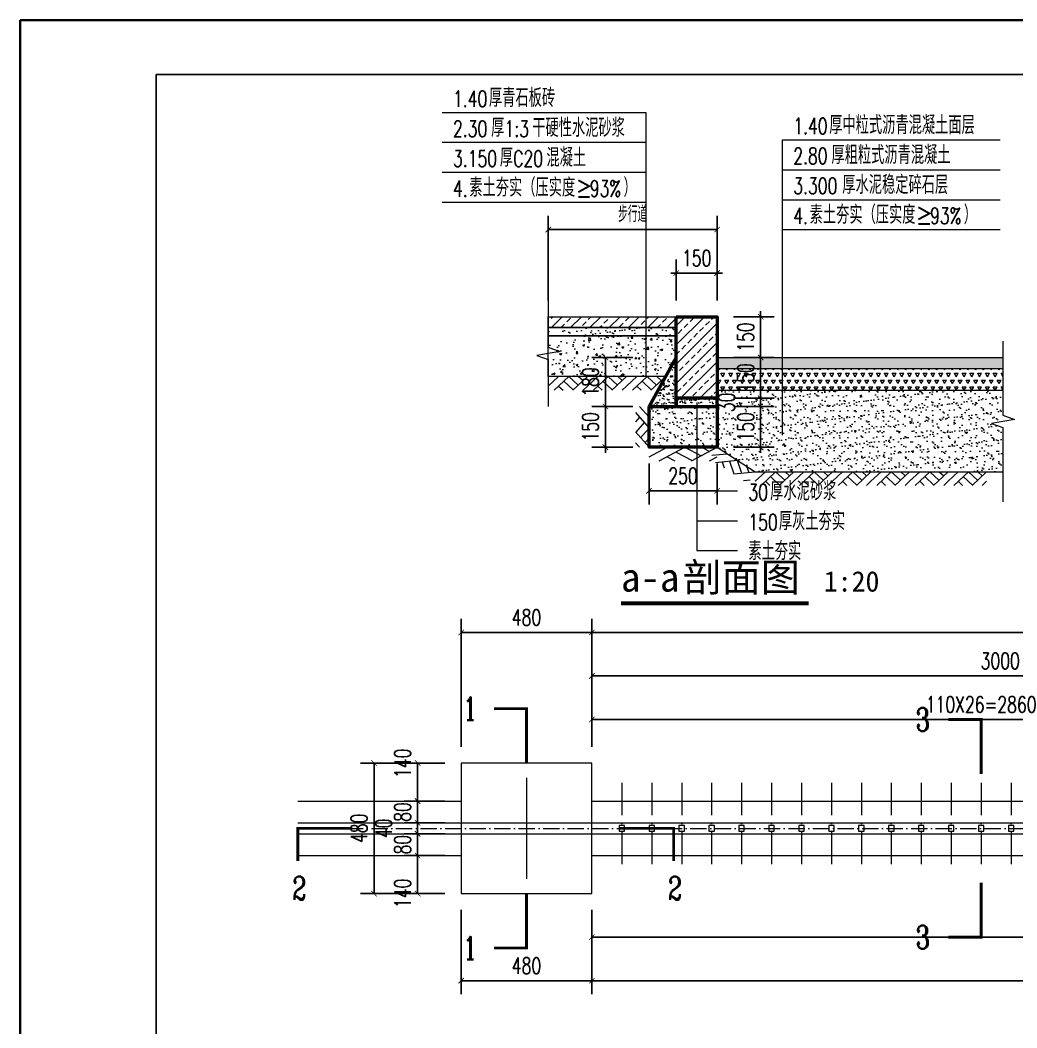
# Model space of a CAD drawing. Header units: millimetres. Extents: x 0 to 16820, y -11520 to 11880.
# Drawn here: x 0 to 3661, y 8177 to 11880 of the extents above; entities that cross this region are included whole.
import ezdxf
from ezdxf.enums import TextEntityAlignment as Align

# ---------------------------------------------------------------- set-up
doc = ezdxf.new("R2010")
doc.units = ezdxf.units.MM
doc.header["$LTSCALE"] = 1000
doc.linetypes.add('ACAD_ISO10W100', pattern=[18, 12, -3, 0, -3])
doc.linetypes.add('CENTER', pattern=[2, 1.25, -0.25, 0.25, -0.25])
for name, color, linetype, lineweight in [('0-LA-轮廓线', 7, 'Continuous', 20), ('0-LA-轴线', 1, 'CENTER', 9), ('A-ANNO-DIMS', 3, 'Continuous', 13), ('A-ANNO-SYMB', 4, 'Continuous', 13), ('A-ANNO-TEXT', 7, 'Continuous', 18), ('A-COLU', 6, 'Continuous', 50), ('A-COLU-PATT', 8, 'Continuous', 13)]:
    doc.layers.add(name, color=color, linetype=linetype, lineweight=lineweight)
for name, color, linetype in [('DIM_SYMB', 3, 'Continuous'), ('PUB_DIM', 3, 'Continuous'), ('图框层', 7, 'Continuous')]:
    doc.layers.add(name, color=color, linetype=linetype)
doc.styles.add('_TCH_DIM', font='SIMPLEX', dxfattribs={"bigfont": 'GBCBIG'})
doc.styles.add('_TCH_DIM_T3', font='SIMPLEX', dxfattribs={"width": 0.705882, "bigfont": 'GBCBIG'})
doc.styles.add('_TCH_LABEL', font='COMPLEX', dxfattribs={"bigfont": 'GBCBIG'})
doc.styles.add('宋体', font='', dxfattribs={"width": 0.8})
doc.styles.add('黑体', font='simhei.ttf')
doc.styles.get('宋体').set_extended_font_data('SimSun')
doc.dimstyles.new('_TCH_ARCH&&20', dxfattribs={"dimtxt": 59.5, "dimasz": 20, "dimexe": 50, "dimexo": 60, "dimgap": 25.25, "dimtad": 1, "dimdec": 0, "dimzin": 0, "dimdsep": 46, "dimtxsty": '_TCH_DIM_T3', "dimblk": 'ARCHTICK', "dimcen": 0.09, "dimclrt": 7, "dimazin": 2, "dimtfac": 1, "dimtdec": 0, "dimtix": 1, "dimtmove": 2, "dimatfit": 3, "dimfxl": 20, "dimtolj": 1, "dimtzin": 0, "dimarcsym": 0})

# ---------------------------------------------------------------- blocks, each defined once
blk = doc.blocks.new('_ArchTick')
at = {"color": 0, "linetype": 'ByBlock', "const_width": 0.15}
blk.add_lwpolyline([(-0.5, -0.5), (0.5, 0.5)], dxfattribs=at)
blk = doc.blocks.new('*D59')
at = {"layer": 'A-ANNO-DIMS', "color": 0, "lineweight": -2, "transparency": 16777216}
for p, q in [((2310, 10250.3), (2310, 10100.3)), ((2560, 10250.3), (2560, 10100.3)), ((2310, 10150.3), (2560, 10150.3))]:
    blk.add_line(p, q, dxfattribs=at)
at = {"layer": 'Defpoints', "color": 0, "transparency": 16777216}
for p in [(2310, 10310.3), (2560, 10310.3), (2560, 10150.3)]:
    blk.add_point(p, dxfattribs=at)
at = {"layer": 'A-ANNO-DIMS', "color": 0, "lineweight": -2, "transparency": 16777216, "xscale": 20, "yscale": 20, "zscale": 20, "rotation": 180}
blk.add_blockref('_ArchTick', (2310, 10150.3), dxfattribs=at)
at = {"layer": 'A-ANNO-DIMS', "color": 0, "lineweight": -2, "transparency": 16777216, "xscale": 20, "yscale": 20, "zscale": 20}
blk.add_blockref('_ArchTick', (2560, 10150.3), dxfattribs=at)
at = {"layer": 'A-ANNO-DIMS', "color": 7, "transparency": 16777216, "insert": (2435, 10205.3), "char_height": 59.5, "attachment_point": 5, "style": '_TCH_DIM_T3'}
blk.add_mtext('\\A1;250', dxfattribs=at)
blk = doc.blocks.new('*D60')
at = {"layer": 'A-ANNO-DIMS', "color": 0, "lineweight": -2, "transparency": 16777216}
for p, q in [((2150, 10460.3), (2150, 10480.3)), ((2250, 10460.3), (2100, 10460.3)), ((2150, 10310.3), (2150, 10460.3)), ((2250, 10310.3), (2100, 10310.3)), ((2150, 10310.3), (2150, 10290.3))]:
    blk.add_line(p, q, dxfattribs=at)
at = {"layer": 'Defpoints', "color": 0, "transparency": 16777216}
for p in [(2150, 10460.3), (2310, 10460.3), (2310, 10310.3)]:
    blk.add_point(p, dxfattribs=at)
at = {"layer": 'A-ANNO-DIMS', "color": 0, "lineweight": -2, "transparency": 16777216, "xscale": 20, "yscale": 20, "zscale": 20}
for p, rotation in [((2150, 10460.3), 270), ((2150, 10310.3), 90)]:
    blk.add_blockref('_ArchTick', p, dxfattribs=dict(at, rotation=rotation))
at = {"layer": 'A-ANNO-DIMS', "color": 7, "transparency": 16777216, "insert": (2095, 10385.3), "char_height": 59.5, "attachment_point": 5, "rotation": 90, "style": '_TCH_DIM_T3'}
blk.add_mtext('\\A1;150', dxfattribs=at)
blk = doc.blocks.new('*D61')
at = {"layer": 'A-ANNO-DIMS', "color": 0, "lineweight": -2, "transparency": 16777216}
for p, q in [((2250, 10640.3), (2100, 10640.3)), ((2150, 10460.3), (2150, 10640.3)), ((2250, 10460.3), (2100, 10460.3))]:
    blk.add_line(p, q, dxfattribs=at)
at = {"layer": 'Defpoints', "color": 0, "transparency": 16777216}
for p in [(2150, 10640.3), (2310, 10640.3), (2310, 10460.3)]:
    blk.add_point(p, dxfattribs=at)
at = {"layer": 'A-ANNO-DIMS', "color": 0, "lineweight": -2, "transparency": 16777216, "xscale": 20, "yscale": 20, "zscale": 20}
for p, rotation in [((2150, 10640.3), 90), ((2150, 10460.3), 270)]:
    blk.add_blockref('_ArchTick', p, dxfattribs=dict(at, rotation=rotation))
at = {"layer": 'A-ANNO-DIMS', "color": 7, "transparency": 16777216, "insert": (2095, 10550.3), "char_height": 59.5, "attachment_point": 5, "rotation": 90, "style": '_TCH_DIM_T3'}
blk.add_mtext('\\A1;180', dxfattribs=at)
blk = doc.blocks.new('*D69')
at = {"layer": 'A-ANNO-DIMS', "color": 0, "lineweight": -2, "transparency": 16777216}
for p, q in [((2410, 10850.3), (2410, 11000.3)), ((2560, 10850.3), (2560, 11000.3)), ((2410, 10950.3), (2390, 10950.3)), ((2410, 10950.3), (2560, 10950.3)), ((2560, 10950.3), (2580, 10950.3))]:
    blk.add_line(p, q, dxfattribs=at)
at = {"layer": 'Defpoints', "color": 0, "transparency": 16777216}
for p in [(2560, 10950.3), (2410, 10790.3), (2560, 10790.3)]:
    blk.add_point(p, dxfattribs=at)
at = {"layer": 'A-ANNO-DIMS', "color": 0, "lineweight": -2, "transparency": 16777216, "xscale": 20, "yscale": 20, "zscale": 20}
blk.add_blockref('_ArchTick', (2410, 10950.3), dxfattribs=at)
at = {"layer": 'A-ANNO-DIMS', "color": 0, "lineweight": -2, "transparency": 16777216, "xscale": 20, "yscale": 20, "zscale": 20, "rotation": 180}
blk.add_blockref('_ArchTick', (2560, 10950.3), dxfattribs=at)
at = {"layer": 'A-ANNO-DIMS', "color": 7, "transparency": 16777216, "insert": (2485, 11005.3), "char_height": 59.5, "attachment_point": 5, "style": '_TCH_DIM_T3'}
blk.add_mtext('\\A1;150', dxfattribs=at)
blk = doc.blocks.new('JYHT-FRAME_NORMAL-7c40bc6b8ebf42d483e23fe8ae0242e0')
at = {"layer": '图框层', "color": 4, "lineweight": 35}
for p, q in [((841, 594), (0, 594)), ((0, 594), (0, 0))]:
    blk.add_line(p, q, dxfattribs=at)
at = {"layer": '图框层', "color": 0, "linetype": 'Continuous'}
for p, q in [((831, 584), (25, 584)), ((25, 584), (25, 10))]:
    blk.add_line(p, q, dxfattribs=at)
at = {"style": '宋体'}
blk.add_attdef('公章', text='', height=2.5, dxfattribs=at).set_placement((795.74, 211.72), align=Align.MIDDLE_CENTER)
at = {"layer": '图框层', "style": '宋体', "width": 0.8}
for tag, height, p in [('合作设计单位', 3, (796, 528)), ('节能章', 2.5, (795.74, 103.14))]:
    blk.add_attdef(tag, text='', height=height, dxfattribs=at).set_placement(p, align=Align.MIDDLE_CENTER)
at = {"layer": '图框层', "style": '宋体'}
for tag, p in [('接口确认章', (794.47, 491.41)), ('竣工图章', (794.47, 491.41)), ('造价咨询章', (795.43, 445.09)), ('出图章', (795.43, 445.09)), ('提交图纸章', (788.66, 395.82)), ('报审章', (788.66, 394.32)), ('规划报审章', (788.66, 338.77)), ('制图人', (793.5, 230.46)), ('设计人', (793.5, 223.48)), ('专业负责人', (793.5, 216.44)), ('设计主持人', (793.5, 209.46)), ('项目经理', (793.5, 202.45)), ('校对', (793.5, 195.46)), ('审核', (793.5, 188.46)), ('审定', (793.5, 181.44)), ('工程名称', (804.5, 72.96)), ('子项名称', (804.5, 58.96)), ('设计号', (787, 48.48)), ('专业', (822, 48.44)), ('图名', (804.5, 37.94)), ('图号', (804.5, 23.99)), ('阶段', (787, 13.46)), ('日期', (822, 13.45))]:
    blk.add_attdef(tag, text='', height=2.5, dxfattribs=at).set_placement(p, align=Align.MIDDLE_CENTER)
for tag, p in [('版号1', (769.51, 97.5)), ('版号1日期', (787.01, 97.5)), ('版号1内容', (804.46, 97.5)), ('版号1修改人', (822.01, 97.5)), ('版号2', (769.51, 90.5)), ('版号2日期', (787.01, 90.5)), ('版号2内容', (804.46, 90.5)), ('版号2修改人', (822.01, 90.5)), ('版号3', (769.51, 83.5)), ('版号3日期', (787.01, 83.5)), ('版号3内容', (804.46, 83.5)), ('版号3修改人', (822.01, 83.5))]:
    blk.add_attdef(tag, text='', height=2.5, dxfattribs=at).set_placement(p, align=Align.MIDDLE)
blk = doc.blocks.new('*D356')
at = {"layer": 'Defpoints', "color": 0, "transparency": 16777216}
for p in [(2100, 8670), (8000, 8670), (8000, 8510)]:
    blk.add_point(p, dxfattribs=at)
at = {"layer": 'PUB_DIM', "color": 0, "lineweight": -2, "transparency": 16777216}
for p, q in [((2100, 8610), (2100, 8460)), ((8000, 8610), (8000, 8460)), ((2100, 8510), (8000, 8510))]:
    blk.add_line(p, q, dxfattribs=at)
at = {"layer": 'PUB_DIM', "color": 0, "lineweight": -2, "transparency": 16777216, "xscale": 20, "yscale": 20, "zscale": 20, "rotation": 180}
blk.add_blockref('_ArchTick', (2100, 8510), dxfattribs=at)
at = {"layer": 'PUB_DIM', "color": 0, "lineweight": -2, "transparency": 16777216, "xscale": 20, "yscale": 20, "zscale": 20}
blk.add_blockref('_ArchTick', (8000, 8510), dxfattribs=at)
at = {"layer": 'PUB_DIM', "color": 7, "transparency": 16777216, "insert": (5050, 8565), "char_height": 59.5, "attachment_point": 5, "style": '_TCH_DIM_T3'}
blk.add_mtext('\\A1;5900', dxfattribs=at)
blk = doc.blocks.new('*D359')
at = {"layer": 'Defpoints', "color": 0, "transparency": 16777216}
for p in [(1620, 8670), (2100, 8670), (2100, 8350)]:
    blk.add_point(p, dxfattribs=at)
at = {"layer": 'PUB_DIM', "color": 0, "lineweight": -2, "transparency": 16777216}
for p, q in [((1620, 8610), (1620, 8300)), ((2100, 8610), (2100, 8300)), ((1620, 8350), (2100, 8350))]:
    blk.add_line(p, q, dxfattribs=at)
at = {"layer": 'PUB_DIM', "color": 0, "lineweight": -2, "transparency": 16777216, "xscale": 20, "yscale": 20, "zscale": 20, "rotation": 180}
blk.add_blockref('_ArchTick', (1620, 8350), dxfattribs=at)
at = {"layer": 'PUB_DIM', "color": 0, "lineweight": -2, "transparency": 16777216, "xscale": 20, "yscale": 20, "zscale": 20}
blk.add_blockref('_ArchTick', (2100, 8350), dxfattribs=at)
at = {"layer": 'PUB_DIM', "color": 7, "transparency": 16777216, "insert": (1860, 8405), "char_height": 59.5, "attachment_point": 5, "style": '_TCH_DIM_T3'}
blk.add_mtext('\\A1;480', dxfattribs=at)
blk = doc.blocks.new('*D360')
at = {"layer": 'Defpoints', "color": 0, "transparency": 16777216}
for p in [(2100, 8670), (14100, 8670), (14100, 8350)]:
    blk.add_point(p, dxfattribs=at)
at = {"layer": 'PUB_DIM', "color": 0, "lineweight": -2, "transparency": 16777216}
for p, q in [((2100, 8610), (2100, 8300)), ((14100, 8610), (14100, 8300)), ((2100, 8350), (14100, 8350))]:
    blk.add_line(p, q, dxfattribs=at)
at = {"layer": 'PUB_DIM', "color": 0, "lineweight": -2, "transparency": 16777216, "xscale": 20, "yscale": 20, "zscale": 20, "rotation": 180}
blk.add_blockref('_ArchTick', (2100, 8350), dxfattribs=at)
at = {"layer": 'PUB_DIM', "color": 0, "lineweight": -2, "transparency": 16777216, "xscale": 20, "yscale": 20, "zscale": 20}
blk.add_blockref('_ArchTick', (14100, 8350), dxfattribs=at)
at = {"layer": 'PUB_DIM', "color": 7, "transparency": 16777216, "insert": (8100, 8405), "char_height": 59.5, "attachment_point": 5, "style": '_TCH_DIM_T3'}
blk.add_mtext('\\A1;12000', dxfattribs=at)
blk = doc.blocks.new('*D382')
at = {"layer": 'Defpoints', "color": 0, "transparency": 16777216}
for p in [(1460, 9150), (1620, 9150), (1620, 9010)]:
    blk.add_point(p, dxfattribs=at)
at = {"layer": 'PUB_DIM', "color": 0, "lineweight": -2, "transparency": 16777216}
for p, q in [((1560, 9150), (1410, 9150)), ((1460, 9010), (1460, 9150)), ((1560, 9010), (1410, 9010))]:
    blk.add_line(p, q, dxfattribs=at)
at = {"layer": 'PUB_DIM', "color": 0, "lineweight": -2, "transparency": 16777216, "xscale": 20, "yscale": 20, "zscale": 20}
for p, rotation in [((1460, 9150), 90), ((1460, 9010), 270)]:
    blk.add_blockref('_ArchTick', p, dxfattribs=dict(at, rotation=rotation))
at = {"layer": 'PUB_DIM', "color": 7, "transparency": 16777216, "insert": (1405, 9149), "char_height": 59.5, "attachment_point": 5, "rotation": 90, "style": '_TCH_DIM_T3'}
blk.add_mtext('\\A1;140', dxfattribs=at)
blk = doc.blocks.new('*D383')
at = {"layer": 'Defpoints', "color": 0, "transparency": 16777216}
for p in [(1460, 9010), (1620, 9010), (1620, 8930)]:
    blk.add_point(p, dxfattribs=at)
at = {"layer": 'PUB_DIM', "color": 0, "lineweight": -2, "transparency": 16777216}
for p, q in [((1560, 9010), (1410, 9010)), ((1460, 9010), (1460, 9030)), ((1460, 8930), (1460, 9010)), ((1560, 8930), (1410, 8930)), ((1460, 8930), (1460, 8910))]:
    blk.add_line(p, q, dxfattribs=at)
at = {"layer": 'PUB_DIM', "color": 0, "lineweight": -2, "transparency": 16777216, "xscale": 20, "yscale": 20, "zscale": 20}
for p, rotation in [((1460, 9010), 270), ((1460, 8930), 90)]:
    blk.add_blockref('_ArchTick', p, dxfattribs=dict(at, rotation=rotation))
at = {"layer": 'PUB_DIM', "color": 7, "transparency": 16777216, "insert": (1405, 8970), "char_height": 59.5, "attachment_point": 5, "rotation": 90, "style": '_TCH_DIM_T3'}
blk.add_mtext('\\A1;80', dxfattribs=at)
blk = doc.blocks.new('*D384')
at = {"layer": 'Defpoints', "color": 0, "transparency": 16777216}
for p in [(1460, 8930), (1620, 8930), (1620, 8890)]:
    blk.add_point(p, dxfattribs=at)
at = {"layer": 'PUB_DIM', "color": 0, "lineweight": -2, "transparency": 16777216}
for p, q in [((1560, 8930), (1410, 8930)), ((1460, 8930), (1460, 8950)), ((1460, 8890), (1460, 8930)), ((1560, 8890), (1410, 8890)), ((1460, 8890), (1460, 8870))]:
    blk.add_line(p, q, dxfattribs=at)
at = {"layer": 'PUB_DIM', "color": 0, "lineweight": -2, "transparency": 16777216, "xscale": 20, "yscale": 20, "zscale": 20}
for p, rotation in [((1460, 8930), 270), ((1460, 8890), 90)]:
    blk.add_blockref('_ArchTick', p, dxfattribs=dict(at, rotation=rotation))
at = {"layer": 'PUB_DIM', "color": 7, "transparency": 16777216, "insert": (1335, 8910), "char_height": 59.5, "attachment_point": 5, "rotation": 90, "style": '_TCH_DIM_T3'}
blk.add_mtext('\\A1;40', dxfattribs=at)
blk = doc.blocks.new('*D385')
at = {"layer": 'Defpoints', "color": 0, "transparency": 16777216}
for p in [(1460, 8890), (1620, 8890), (1620, 8810)]:
    blk.add_point(p, dxfattribs=at)
at = {"layer": 'PUB_DIM', "color": 0, "lineweight": -2, "transparency": 16777216}
for p, q in [((1560, 8890), (1410, 8890)), ((1460, 8890), (1460, 8910)), ((1460, 8810), (1460, 8890)), ((1560, 8810), (1410, 8810)), ((1460, 8810), (1460, 8790))]:
    blk.add_line(p, q, dxfattribs=at)
at = {"layer": 'PUB_DIM', "color": 0, "lineweight": -2, "transparency": 16777216, "xscale": 20, "yscale": 20, "zscale": 20}
for p, rotation in [((1460, 8890), 270), ((1460, 8810), 90)]:
    blk.add_blockref('_ArchTick', p, dxfattribs=dict(at, rotation=rotation))
at = {"layer": 'PUB_DIM', "color": 7, "transparency": 16777216, "insert": (1405, 8850), "char_height": 59.5, "attachment_point": 5, "rotation": 90, "style": '_TCH_DIM_T3'}
blk.add_mtext('\\A1;80', dxfattribs=at)
blk = doc.blocks.new('*D386')
at = {"layer": 'Defpoints', "color": 0, "transparency": 16777216}
for p in [(1460, 8810), (1620, 8810), (1620, 8670)]:
    blk.add_point(p, dxfattribs=at)
at = {"layer": 'PUB_DIM', "color": 0, "lineweight": -2, "transparency": 16777216}
for p, q in [((1560, 8810), (1410, 8810)), ((1460, 8670), (1460, 8810)), ((1560, 8670), (1410, 8670))]:
    blk.add_line(p, q, dxfattribs=at)
at = {"layer": 'PUB_DIM', "color": 0, "lineweight": -2, "transparency": 16777216, "xscale": 20, "yscale": 20, "zscale": 20}
for p, rotation in [((1460, 8810), 90), ((1460, 8670), 270)]:
    blk.add_blockref('_ArchTick', p, dxfattribs=dict(at, rotation=rotation))
at = {"layer": 'PUB_DIM', "color": 7, "transparency": 16777216, "insert": (1405, 8671), "char_height": 59.5, "attachment_point": 5, "rotation": 90, "style": '_TCH_DIM_T3'}
blk.add_mtext('\\A1;140', dxfattribs=at)
blk = doc.blocks.new('*D387')
at = {"layer": 'Defpoints', "color": 0, "transparency": 16777216}
for p in [(1300, 9150), (1620, 9150), (1620, 8670)]:
    blk.add_point(p, dxfattribs=at)
at = {"layer": 'PUB_DIM', "color": 0, "lineweight": -2, "transparency": 16777216}
for p, q in [((1560, 9150), (1250, 9150)), ((1300, 8670), (1300, 9150)), ((1560, 8670), (1250, 8670))]:
    blk.add_line(p, q, dxfattribs=at)
at = {"layer": 'PUB_DIM', "color": 0, "lineweight": -2, "transparency": 16777216, "xscale": 20, "yscale": 20, "zscale": 20}
for p, rotation in [((1300, 9150), 90), ((1300, 8670), 270)]:
    blk.add_blockref('_ArchTick', p, dxfattribs=dict(at, rotation=rotation))
at = {"layer": 'PUB_DIM', "color": 7, "transparency": 16777216, "insert": (1245, 8910), "char_height": 59.5, "attachment_point": 5, "rotation": 90, "style": '_TCH_DIM_T3'}
blk.add_mtext('\\A1;480', dxfattribs=at)
blk = doc.blocks.new('*D388')
at = {"layer": 'A-ANNO-DIMS', "color": 0, "lineweight": -2, "transparency": 16777216}
for p, q in [((2100, 9210), (2100, 9360)), ((4960, 9210), (4960, 9360)), ((2100, 9310), (4960, 9310))]:
    blk.add_line(p, q, dxfattribs=at)
at = {"layer": 'Defpoints', "color": 0, "transparency": 16777216}
for p in [(4960, 9310), (2100, 9150), (4960, 9150)]:
    blk.add_point(p, dxfattribs=at)
at = {"layer": 'A-ANNO-DIMS', "color": 0, "lineweight": -2, "transparency": 16777216, "xscale": 20, "yscale": 20, "zscale": 20, "rotation": 180}
blk.add_blockref('_ArchTick', (2100, 9310), dxfattribs=at)
at = {"layer": 'A-ANNO-DIMS', "color": 0, "lineweight": -2, "transparency": 16777216, "xscale": 20, "yscale": 20, "zscale": 20}
blk.add_blockref('_ArchTick', (4960, 9310), dxfattribs=at)
at = {"layer": 'A-ANNO-DIMS', "color": 7, "transparency": 16777216, "insert": (3530, 9365), "char_height": 59.5, "attachment_point": 5, "style": '_TCH_DIM_T3'}
blk.add_mtext('\\A1;110X26=2860', dxfattribs=at)
blk = doc.blocks.new('*D398')
at = {"layer": 'A-ANNO-DIMS', "color": 0, "lineweight": -2, "transparency": 16777216}
for p, q in [((2100, 9210), (2100, 9520)), ((5100, 9210), (5100, 9520)), ((2100, 9470), (5100, 9470))]:
    blk.add_line(p, q, dxfattribs=at)
at = {"layer": 'Defpoints', "color": 0, "transparency": 16777216}
for p in [(5100, 9470), (2100, 9150), (5100, 9150)]:
    blk.add_point(p, dxfattribs=at)
at = {"layer": 'A-ANNO-DIMS', "color": 0, "lineweight": -2, "transparency": 16777216, "xscale": 20, "yscale": 20, "zscale": 20, "rotation": 180}
blk.add_blockref('_ArchTick', (2100, 9470), dxfattribs=at)
at = {"layer": 'A-ANNO-DIMS', "color": 0, "lineweight": -2, "transparency": 16777216, "xscale": 20, "yscale": 20, "zscale": 20}
blk.add_blockref('_ArchTick', (5100, 9470), dxfattribs=at)
at = {"layer": 'A-ANNO-DIMS', "color": 7, "transparency": 16777216, "insert": (3600, 9525), "char_height": 59.5, "attachment_point": 5, "style": '_TCH_DIM_T3'}
blk.add_mtext('\\A1;3000', dxfattribs=at)
blk = doc.blocks.new('*D402')
at = {"layer": 'A-ANNO-DIMS', "color": 0, "lineweight": -2, "transparency": 16777216}
for p, q in [((1620, 9210), (1620, 9680)), ((2100, 9210), (2100, 9680)), ((1620, 9630), (2100, 9630))]:
    blk.add_line(p, q, dxfattribs=at)
at = {"layer": 'Defpoints', "color": 0, "transparency": 16777216}
for p in [(2100, 9630), (1620, 9150), (2100, 9150)]:
    blk.add_point(p, dxfattribs=at)
at = {"layer": 'A-ANNO-DIMS', "color": 0, "lineweight": -2, "transparency": 16777216, "xscale": 20, "yscale": 20, "zscale": 20, "rotation": 180}
blk.add_blockref('_ArchTick', (1620, 9630), dxfattribs=at)
at = {"layer": 'A-ANNO-DIMS', "color": 0, "lineweight": -2, "transparency": 16777216, "xscale": 20, "yscale": 20, "zscale": 20}
blk.add_blockref('_ArchTick', (2100, 9630), dxfattribs=at)
at = {"layer": 'A-ANNO-DIMS', "color": 7, "transparency": 16777216, "insert": (1860, 9685), "char_height": 59.5, "attachment_point": 5, "style": '_TCH_DIM_T3'}
blk.add_mtext('\\A1;480', dxfattribs=at)
blk = doc.blocks.new('*D403')
at = {"layer": 'A-ANNO-DIMS', "color": 0, "lineweight": -2, "transparency": 16777216}
for p, q in [((2100, 9210), (2100, 9680)), ((14100, 9210), (14100, 9680)), ((2100, 9630), (14100, 9630))]:
    blk.add_line(p, q, dxfattribs=at)
at = {"layer": 'Defpoints', "color": 0, "transparency": 16777216}
for p in [(14100, 9630), (2100, 9150), (14100, 9150)]:
    blk.add_point(p, dxfattribs=at)
at = {"layer": 'A-ANNO-DIMS', "color": 0, "lineweight": -2, "transparency": 16777216, "xscale": 20, "yscale": 20, "zscale": 20, "rotation": 180}
blk.add_blockref('_ArchTick', (2100, 9630), dxfattribs=at)
at = {"layer": 'A-ANNO-DIMS', "color": 0, "lineweight": -2, "transparency": 16777216, "xscale": 20, "yscale": 20, "zscale": 20}
blk.add_blockref('_ArchTick', (14100, 9630), dxfattribs=at)
at = {"layer": 'A-ANNO-DIMS', "color": 7, "transparency": 16777216, "insert": (8100, 9685), "char_height": 59.5, "attachment_point": 5, "style": '_TCH_DIM_T3'}
blk.add_mtext('\\A1;12000', dxfattribs=at)
blk = doc.blocks.new('*D520')
at = {"layer": 'A-ANNO-DIMS', "color": 0, "lineweight": -2, "transparency": 16777216}
for p, q in [((1940, 10850.3), (1940, 11160.3)), ((2560, 10850.3), (2560, 11160.3)), ((1940, 11110.3), (2560, 11110.3))]:
    blk.add_line(p, q, dxfattribs=at)
at = {"layer": 'Defpoints', "color": 0, "transparency": 16777216}
for p in [(2560, 11110.3), (1940, 10790.3), (2560, 10790.3)]:
    blk.add_point(p, dxfattribs=at)
at = {"layer": 'A-ANNO-DIMS', "color": 0, "lineweight": -2, "transparency": 16777216, "xscale": 20, "yscale": 20, "zscale": 20, "rotation": 180}
blk.add_blockref('_ArchTick', (1940, 11110.3), dxfattribs=at)
at = {"layer": 'A-ANNO-DIMS', "color": 0, "lineweight": -2, "transparency": 16777216, "xscale": 20, "yscale": 20, "zscale": 20}
blk.add_blockref('_ArchTick', (2560, 11110.3), dxfattribs=at)
at = {"layer": 'A-ANNO-DIMS', "color": 7, "transparency": 16777216, "insert": (2250, 11167.3), "char_height": 59.5, "attachment_point": 5, "style": '_TCH_DIM_T3'}
blk.add_mtext('\\A1;步行道', dxfattribs=at)
blk = doc.blocks.new('*D523')
at = {"layer": 'A-ANNO-DIMS', "color": 0, "lineweight": -2, "transparency": 16777216}
for p, q in [((2620, 10790.3), (2770, 10790.3)), ((2720, 10790.3), (2720, 10810.3)), ((2720, 10640.3), (2720, 10790.3)), ((2620, 10640.3), (2770, 10640.3)), ((2720, 10640.3), (2720, 10620.3))]:
    blk.add_line(p, q, dxfattribs=at)
at = {"layer": 'Defpoints', "color": 0, "transparency": 16777216}
for p in [(2560, 10790.3), (2720, 10790.3), (2560, 10640.3)]:
    blk.add_point(p, dxfattribs=at)
at = {"layer": 'A-ANNO-DIMS', "color": 0, "lineweight": -2, "transparency": 16777216, "xscale": 20, "yscale": 20, "zscale": 20}
for p, rotation in [((2720, 10790.3), 270), ((2720, 10640.3), 90)]:
    blk.add_blockref('_ArchTick', p, dxfattribs=dict(at, rotation=rotation))
at = {"layer": 'A-ANNO-DIMS', "color": 7, "transparency": 16777216, "insert": (2665, 10715.3), "char_height": 59.5, "attachment_point": 5, "rotation": 90, "style": '_TCH_DIM_T3'}
blk.add_mtext('\\A1;150', dxfattribs=at)
blk = doc.blocks.new('*D524')
at = {"layer": 'A-ANNO-DIMS', "color": 0, "lineweight": -2, "transparency": 16777216}
for p, q in [((2620, 10640.3), (2770, 10640.3)), ((2720, 10640.3), (2720, 10660.3)), ((2720, 10490.3), (2720, 10640.3)), ((2620, 10490.3), (2770, 10490.3)), ((2720, 10490.3), (2720, 10470.3))]:
    blk.add_line(p, q, dxfattribs=at)
at = {"layer": 'Defpoints', "color": 0, "transparency": 16777216}
for p in [(2560, 10640.3), (2720, 10640.3), (2560, 10490.3)]:
    blk.add_point(p, dxfattribs=at)
at = {"layer": 'A-ANNO-DIMS', "color": 0, "lineweight": -2, "transparency": 16777216, "xscale": 20, "yscale": 20, "zscale": 20}
for p, rotation in [((2720, 10640.3), 270), ((2720, 10490.3), 90)]:
    blk.add_blockref('_ArchTick', p, dxfattribs=dict(at, rotation=rotation))
at = {"layer": 'A-ANNO-DIMS', "color": 7, "transparency": 16777216, "insert": (2665, 10565.3), "char_height": 59.5, "attachment_point": 5, "rotation": 90, "style": '_TCH_DIM_T3'}
blk.add_mtext('\\A1;150', dxfattribs=at)
blk = doc.blocks.new('*D525')
at = {"layer": 'A-ANNO-DIMS', "color": 0, "lineweight": -2, "transparency": 16777216}
for p, q in [((2620, 10490.3), (2770, 10490.3)), ((2720, 10490.3), (2720, 10510.3)), ((2720, 10460.3), (2720, 10490.3)), ((2620, 10460.3), (2770, 10460.3)), ((2720, 10460.3), (2720, 10440.3))]:
    blk.add_line(p, q, dxfattribs=at)
at = {"layer": 'Defpoints', "color": 0, "transparency": 16777216}
for p in [(2560, 10490.3), (2720, 10490.3), (2560, 10460.3)]:
    blk.add_point(p, dxfattribs=at)
at = {"layer": 'A-ANNO-DIMS', "color": 0, "lineweight": -2, "transparency": 16777216, "xscale": 20, "yscale": 20, "zscale": 20}
for p, rotation in [((2720, 10490.3), 270), ((2720, 10460.3), 90)]:
    blk.add_blockref('_ArchTick', p, dxfattribs=dict(at, rotation=rotation))
at = {"layer": 'A-ANNO-DIMS', "color": 7, "transparency": 16777216, "insert": (2595, 10475.3), "char_height": 59.5, "attachment_point": 5, "rotation": 90, "style": '_TCH_DIM_T3'}
blk.add_mtext('\\A1;30', dxfattribs=at)
blk = doc.blocks.new('*D526')
at = {"layer": 'A-ANNO-DIMS', "color": 0, "lineweight": -2, "transparency": 16777216}
for p, q in [((2720, 10460.3), (2720, 10480.3)), ((2620, 10460.3), (2770, 10460.3)), ((2720, 10310.3), (2720, 10460.3)), ((2620, 10310.3), (2770, 10310.3)), ((2720, 10310.3), (2720, 10290.3))]:
    blk.add_line(p, q, dxfattribs=at)
at = {"layer": 'Defpoints', "color": 0, "transparency": 16777216}
for p in [(2560, 10460.3), (2720, 10460.3), (2560, 10310.3)]:
    blk.add_point(p, dxfattribs=at)
at = {"layer": 'A-ANNO-DIMS', "color": 0, "lineweight": -2, "transparency": 16777216, "xscale": 20, "yscale": 20, "zscale": 20}
for p, rotation in [((2720, 10460.3), 270), ((2720, 10310.3), 90)]:
    blk.add_blockref('_ArchTick', p, dxfattribs=dict(at, rotation=rotation))
at = {"layer": 'A-ANNO-DIMS', "color": 7, "transparency": 16777216, "insert": (2665, 10385.3), "char_height": 59.5, "attachment_point": 5, "rotation": 90, "style": '_TCH_DIM_T3'}
blk.add_mtext('\\A1;150', dxfattribs=at)
blk = doc.blocks.new('$LinePat$素土夯实')
at = {"color": 0}
for p, q in [((0, -210), (210, 0)), ((120, -300), (420, 0)), ((420, 0), (608, -188)), ((495, -300), (795, 0)), ((615, 0), (705, -90)), ((315, -105), (502, -293)), ((210, -210), (300, -300)), ((705, -300), (795, -210))]:
    blk.add_line(p, q, dxfattribs=at)

msp = doc.modelspace()

# ---------------------------------------------------------------- hatches: boundary and pattern name
at = {"layer": 'A-COLU-PATT'}
h = msp.add_hatch(dxfattribs=at)
h.set_pattern_fill('天然石材', color=256, scale=10)
h.set_pattern_definition([(45, (-93986.644, -3941.19), (-35.355353, 35.355353), []), (45, (-93969.257, -3959.144), (-35.355353, 35.355353), [19.73685, -11.2782])])
h.paths.add_polyline_path([(1940.03683, 10750.29745), (1940.03683, 10790.29745), (2410.03683, 10790.29745), (2410.03683, 10750.29745)])
h = msp.add_hatch(dxfattribs=at)
h.set_pattern_fill('天然石材', color=256, scale=10)
h.set_pattern_definition([(45, (-89716.644, -3941.19), (-35.355353, 35.355353), []), (45, (-89699.257, -3959.144), (-35.355353, 35.355353), [19.73685, -11.2782])])
h.paths.add_polyline_path([(2410.03683, 10790.29745), (2560.03683, 10790.29745), (2560.03683, 10490.29745), (2410.03683, 10490.29745)])
h = msp.add_hatch(dxfattribs=at)
h.set_pattern_fill('粉刷', color=256, scale=10)
h.set_pattern_definition([(37.5, (-91986.644, -3939.144), (-1.259867, 38.536475), [0, -30.4, 0, -34, 0, -32.5]), (7.5, (-91986.644, -3939.144), (35.395534, 56.44292), [0, -16.4, 0, -27.4, 0, -10.5]), (327.5, (-92011.244, -3939.144), (62.282837, 0.113181), [0, -10, 0, -36, 0, -47]), (317.5, (-92011.244, -3939.144), (60.122532, 17.55351), [0, -5, 0, -23.6, 0, -27])])
h.paths.add_polyline_path([(1940.03683, 10750.29745), (2410.03683, 10750.29745), (2410.03683, 10720.29745), (1940.03683, 10720.29745)])
h = msp.add_hatch(dxfattribs=at)
h.set_pattern_fill('混凝土', color=256, scale=10)
h.set_pattern_definition([(50, (-93986.644, -3959.144), (71.72602, -6.275213), [7.5, -82.5]), (355, (-93986.644, -3959.14), (-13.875133, 75.219213), [6, -66]), (100.4514, (-93980.67, -3959.666), (57.85094, 68.943954), [6.37402, -70.11421]), (46.1842, (-93986.64, -3939.14), (106.724105, -16.5519), [11.25, -123.75]), (96.6356, (-93977.75, -3940.52), (93.46627, 97.41179), [9.56103, -105.1713]), (351.1842, (-93986.64, -3939.14), (93.4662, 97.41186), [9, -99]), (21, (-93976.644, -3944.144), (59.690705, -40.26189), [7.5, -82.5]), (326, (-93976.644, -3944.14), (24.331533, 72.515005), [6, -66]), (71.4514, (-93971.67, -3947.5), (84.022263, 32.25305), [6.37402, -70.11421]), (37.5, (-93986.644, -3959.144), (1.2159855, 33.2893854), [0, -65.2, 0, -67, 0, -66.25]), (7.5, (-93986.644, -3959.144), (26.306954, 39.441171), [0, -38.2, 0, -63.7, 0, -25.25]), (327.5, (-94008.944, -3959.144), (53.3822436, -2.255487), [0, -25, 0, -78, 0, -103.5]), (317.5, (-94018.944, -3959.144), (58.318617, 10.010498), [0, -32.5, 0, -51.8, 0, -73.5])])
h.paths.add_polyline_path([(1940.03683, 10720.29745), (2410.03683, 10720.29745), (2410.03683, 10640.29745), (2371.14794, 10570.29745), (1940.03683, 10570.29745)])
h = msp.add_hatch(dxfattribs=at)
h.set_pattern_fill('碎沙', color=256, scale=10)
h.set_pattern_definition([(37.5, (-89766.644, -4059.144), (-0.8000156, 24.470662), [0, -19.304, 0, -21.59, 0, -20.6375]), (7.5, (-89766.644, -4059.144), (22.476164, 35.841255), [0, -10.414, 0, -17.399, 0, -6.6675]), (327.5, (-89782.265, -4059.144), (39.5496185, 0.071859), [0, -6.35, 0, -22.86, 0, -29.845]), (317.5, (-89782.265, -4059.144), (38.177823, 11.146466), [0, -3.175, 0, -14.986, 0, -17.145])])
h.paths.add_polyline_path([(2410.03683, 10490.29745), (2410.03683, 10460.29745), (2560.03683, 10460.29745), (2560.03683, 10490.29745)])
h.paths.add_polyline_path([(2310.03683, 10460.29745), (2410.03683, 10460.29745), (2410.03683, 10640.29745)])
h = msp.add_hatch(dxfattribs=at)
h.set_pattern_fill('TRIANG', color=256, scale=5)
h.set_pattern_definition([(60, (3010.037, 10600.297), (-7.14375, 12.37334), [7.14375, -7.14375]), (120, (3010.037, 10600.297), (-14.2875, 1e-06), [7.14375, -7.14375]), (0, (3006.465, 10606.484), (7.14375, 12.37334), [7.14375, -7.14375])])
h.paths.add_polyline_path([(3610.03683, 10600.29745), (3610.03683, 10640.29745), (2560.03683, 10640.29745), (2560.03683, 10600.29745)])
h = msp.add_hatch(dxfattribs=at)
h.set_pattern_fill('TRIANG', color=256, scale=10)
h.set_pattern_definition([(60, (3010.037, 10520.297), (-14.2875, 24.7467), [14.2875, -14.2875]), (120, (3010.037, 10520.297), (-28.575, 3e-06), [14.2875, -14.2875]), (0, (3002.893, 10532.67), (14.2875, 24.7467), [14.2875, -14.2875])])
h.paths.add_polyline_path([(3610.03683, 10520.29745), (3610.03683, 10600.29745), (2560.03683, 10600.29745), (2560.03683, 10520.29745)])
h = msp.add_hatch(dxfattribs=at)
h.set_pattern_fill('砂灰土', color=256, scale=10)
h.set_pattern_definition([(37.5, (3010.037, 10520.297), (-1.2599, 38.5365), [0, -30.4, 0, -34, 0, -32.5]), (7.5, (3010.037, 10520.3), (35.3955, 56.443), [0, -16.4, 0, -27.4, 0, -10.5]), (327.5, (2985.437, 10520.297), (62.2828, 0.1132), [0, -10, 0, -36, 0, -47]), (317.5, (2985.437, 10520.3), (60.1225, 17.5535), [0, -5, 0, -23.6, 0, -27])])
h.paths.add_polyline_path([(3610.03683, 10220.29745), (3610.03683, 10382.79745), (3568.03683, 10397.69923), (3652.03683, 10412.5107), (3610.03683, 10427.79745), (3610.03683, 10520.29745), (2560.03683, 10520.29745), (2560.03683, 10310.29745), (2700.03683, 10220.29745)])
h = msp.add_hatch(dxfattribs=at)
h.set_pattern_fill('砂灰土', color=256, scale=10)
h.set_pattern_definition([(37.5, (-89746.644, -4059.144), (-1.259867, 38.536475), [0, -30.4, 0, -34, 0, -32.5]), (7.5, (-89746.644, -4059.144), (35.395534, 56.44292), [0, -16.4, 0, -27.4, 0, -10.5]), (327.5, (-89771.244, -4059.144), (62.282837, 0.113181), [0, -10, 0, -36, 0, -47]), (317.5, (-89771.244, -4059.144), (60.122532, 17.55351), [0, -5, 0, -23.6, 0, -27])])
h.paths.add_polyline_path([(2310.03683, 10460.29745), (2560.03683, 10460.29745), (2560.03683, 10310.29745), (2310.03683, 10310.29745)])

# ---------------------------------------------------------------- linework, layer by layer
at = {"layer": '0-LA-轮廓线'}
for points in [[(1620.01115, 8669.9969), (2100.01115, 8669.9969), (2100.01115, 9149.9969), (1620.01115, 9149.9969)], [(2200.01115, 8899.9969), (2220.01115, 8899.9969), (2220.01115, 8919.9969), (2200.01115, 8919.9969)], [(2310.01115, 8899.9969), (2330.01115, 8899.9969), (2330.01115, 8919.9969), (2310.01115, 8919.9969)], [(2420.01115, 8899.9969), (2440.01115, 8899.9969), (2440.01115, 8919.9969), (2420.01115, 8919.9969)], [(2530.01115, 8899.9969), (2550.01115, 8899.9969), (2550.01115, 8919.9969), (2530.01115, 8919.9969)], [(2640.01115, 8899.9969), (2660.01115, 8899.9969), (2660.01115, 8919.9969), (2640.01115, 8919.9969)], [(2750.01115, 8899.9969), (2770.01115, 8899.9969), (2770.01115, 8919.9969), (2750.01115, 8919.9969)], [(2860.01115, 8899.9969), (2880.01115, 8899.9969), (2880.01115, 8919.9969), (2860.01115, 8919.9969)], [(2970.01115, 8899.9969), (2990.01115, 8899.9969), (2990.01115, 8919.9969), (2970.01115, 8919.9969)], [(3080.01115, 8899.9969), (3100.01115, 8899.9969), (3100.01115, 8919.9969), (3080.01115, 8919.9969)], [(3190.01115, 8899.9969), (3210.01115, 8899.9969), (3210.01115, 8919.9969), (3190.01115, 8919.9969)], [(3300.01115, 8899.9969), (3320.01115, 8899.9969), (3320.01115, 8919.9969), (3300.01115, 8919.9969)], [(3410.01115, 8899.9969), (3430.01115, 8899.9969), (3430.01115, 8919.9969), (3410.01115, 8919.9969)], [(3520.01115, 8899.9969), (3540.01115, 8899.9969), (3540.01115, 8919.9969), (3520.01115, 8919.9969)], [(3630.01115, 8899.9969), (3650.01115, 8899.9969), (3650.01115, 8919.9969), (3630.01115, 8919.9969)]]:
    msp.add_lwpolyline(points, close=True, dxfattribs=at)
for points in [[(1020.01115, 9009.9969), (1620.01115, 9009.9969)], [(2100.01115, 9009.9969), (14100.01115, 9009.9969)], [(1020.01115, 8929.9969), (5070.01115, 8929.9969)], [(1020.01115, 8889.9969), (5070.01115, 8889.9969)], [(1020.01115, 8809.9969), (1620.01115, 8809.9969)], [(2100.01115, 8809.9969), (14100.01115, 8809.9969)]]:
    msp.add_lwpolyline(points, dxfattribs=at)
at = {"layer": '0-LA-轴线', "linetype": 'ACAD_ISO10W100', "ltscale": 0.5}
msp.add_lwpolyline([(1860.01115, 9094.9969), (1860.01115, 8724.9969)], dxfattribs=at)
at = {"layer": '0-LA-轴线', "linetype": 'ACAD_ISO10W100', "ltscale": 0.01}
for points in [[(2210.01115, 9077.83596), (2210.01115, 8775.88576)], [(2320.01115, 9077.83596), (2320.01115, 8775.88576)], [(2430.01115, 9077.83596), (2430.01115, 8775.88576)], [(2540.01115, 9077.83596), (2540.01115, 8775.88576)], [(2650.01115, 9077.83596), (2650.01115, 8775.88576)], [(2760.01115, 9077.83596), (2760.01115, 8775.88576)], [(2870.01115, 9077.83596), (2870.01115, 8775.88576)], [(2980.01115, 9077.83596), (2980.01115, 8775.88576)], [(3090.01115, 9077.83596), (3090.01115, 8775.88576)], [(3200.01115, 9077.83596), (3200.01115, 8775.88576)], [(3310.01115, 9077.83596), (3310.01115, 8775.88576)], [(3420.01115, 9077.83596), (3420.01115, 8775.88576)], [(3530.01115, 9077.83596), (3530.01115, 8775.88576)], [(3640.01115, 9077.83596), (3640.01115, 8775.88576)]]:
    msp.add_lwpolyline(points, dxfattribs=at)
at = {"layer": '0-LA-轴线', "linetype": 'ACAD_ISO10W100', "ltscale": 0.005}
msp.add_lwpolyline([(1020.01115, 8909.9969), (15070.01115, 8909.9969)], dxfattribs=at)
at = {"layer": 'A-ANNO-SYMB'}
for p, q in [((2300.03683, 11539.99745), (1550.03683, 11539.99745)), ((2300.03683, 11210.29745), (2300.03683, 11539.99745)), ((2300.03683, 11430.09745), (1550.03683, 11430.09745)), ((2800.03683, 11110.29745), (2800.03683, 11439.99745)), ((2800.03683, 11439.99745), (3600.03683, 11439.99745)), ((2300.03683, 11320.19745), (1550.03683, 11320.19745)), ((2800.03683, 11330.09745), (3600.03683, 11330.09745)), ((2300.03683, 11210.29745), (1550.03683, 11210.29745)), ((2300.03683, 10570.29745), (2300.03683, 11210.29745)), ((2800.03683, 11220.19745), (3600.03683, 11220.19745)), ((2800.03683, 10355.29745), (2800.03683, 11110.29745)), ((2800.03683, 11110.29745), (3600.03683, 11110.29745)), ((2485.03683, 10475.29745), (2485.03683, 10150.29745)), ((2485.03683, 10150.29745), (2635.03683, 10150.29745)), ((2485.03683, 10150.29745), (2485.03683, 9930.49745)), ((2485.03683, 10040.39745), (2635.03683, 10040.39745)), ((2485.03683, 9930.49745), (2635.03683, 9930.49745))]:
    msp.add_line(p, q, dxfattribs=at)
for points in [[(1940.03683, 10850.29745), (1940.03683, 10677.79745), (1982.03683, 10662.5107), (1898.03683, 10647.69923), (1940.03683, 10632.79745), (1940.03683, 10460.29745)], [(3610.03683, 10700.29745), (3610.03683, 10427.79745), (3652.03683, 10412.5107), (3568.03683, 10397.69923), (3610.03683, 10382.79745), (3610.03683, 10110.29745)]]:
    msp.add_lwpolyline(points, dxfattribs=at)
at = {"layer": 'A-ANNO-TEXT', "const_width": 14}
msp.add_lwpolyline([(2206.89759, 9736.6388), (2895.91025, 9736.6388)], dxfattribs=at)
at = {"layer": 'A-COLU'}
for points in [[(2410.03683, 10790.29745), (2560.03683, 10790.29745), (2560.03683, 10490.29745), (2410.03683, 10490.29745)], [(2310.03683, 10460.29745), (2410.03683, 10460.29745), (2410.03683, 10640.29745)], [(2410.03683, 10490.29745), (2410.03683, 10460.29745), (2560.03683, 10460.29745), (2560.03683, 10490.29745)], [(2310.03683, 10460.29745), (2560.03683, 10460.29745), (2560.03683, 10310.29745), (2310.03683, 10310.29745)]]:
    msp.add_lwpolyline(points, close=True, dxfattribs=at)
at = {"layer": 'A-COLU-PATT'}
for points in [[(1940.03683, 10750.29745), (1940.03683, 10790.29745), (2410.03683, 10790.29745), (2410.03683, 10750.29745)], [(1940.03683, 10750.29745), (2410.03683, 10750.29745), (2410.03683, 10720.29745), (1940.03683, 10720.29745)], [(1940.03683, 10720.29745), (2410.03683, 10720.29745), (2410.03683, 10640.29745), (2371.14794, 10570.29745), (1940.03683, 10570.29745)]]:
    msp.add_lwpolyline(points, close=True, dxfattribs=at)
for points in [[(2560.03683, 10640.29745), (3610.03683, 10640.29745)], [(2560.03683, 10600.29745), (3610.03683, 10600.29745)], [(2560.03683, 10520.29745), (3610.03683, 10520.29745)], [(2560.03683, 10310.29745), (2700.03683, 10220.29745), (3610.03683, 10220.29745)]]:
    msp.add_lwpolyline(points, dxfattribs=at)
at = {"layer": 'DIM_SYMB', "const_width": 10}
for points in [[(1740.01115, 9349.9969), (1860.01115, 9349.9969), (1860.01115, 9149.9969)], [(3410.01115, 9309.9969), (3530.01115, 9309.9969), (3530.01115, 9109.9969)], [(1020.01115, 8789.9969), (1020.01115, 8909.9969), (1220.01115, 8909.9969)], [(2200.01115, 8909.9969), (2400.01115, 8909.9969), (2400.01115, 8789.9969)], [(3530.01115, 8709.9969), (3530.01115, 8509.9969), (3410.01115, 8509.9969)], [(1860.01115, 8669.9969), (1860.01115, 8469.9969), (1740.01115, 8469.9969)]]:
    msp.add_lwpolyline(points, dxfattribs=at)

# ---------------------------------------------------------------- block references
at = {"xscale": 20, "yscale": 20, "zscale": 20}
msp.add_blockref('JYHT-FRAME_NORMAL-7c40bc6b8ebf42d483e23fe8ae0242e0', (0.03683, -0.00255), dxfattribs=at)
at = {"layer": 'A-COLU-PATT', "yscale": 0.1666666666666667, "zscale": 0.1666666666666667}
for p, xscale in [((1940.03683, 10570.29745), 0.1807593757277415), ((2083.74053, 10570.29745), 0.1807593757277415), ((2227.44424, 10570.29745), 0.1807593757277415), ((2310.03683, 10310.29745), 0.3144654088047048), ((2700.03683, 10220.29745), 0.1781970649893327), ((2841.70349, 10220.29745), 0.1781970649893327), ((2983.37016, 10220.29745), 0.1781970649893327), ((3125.03683, 10220.29745), 0.1781970649893327), ((3266.70349, 10220.29745), 0.1781970649893327), ((3408.37016, 10220.29745), 0.1781970649893327)]:
    msp.add_blockref('$LinePat$素土夯实', p, dxfattribs=dict(at, xscale=xscale))
for p, xscale, rotation in [((2310.03683, 10460.29745), 0.1886792452828137, 270), ((2560.03683, 10310.29745), 0.2093498990827163, 327.2647737278924)]:
    msp.add_blockref('$LinePat$素土夯实', p, dxfattribs=dict(at, xscale=xscale, rotation=rotation))

# ---------------------------------------------------------------- texts
at = {"layer": 'A-ANNO-SYMB', "color": 7, "style": '_TCH_DIM'}
for s, height, p in [('厚青石板砖', 67.51773, (1721.93683, 11560.99745)), ('厚', 67.51773, (1729.93683, 11451.09745)), ('干硬性水泥砂浆', 67.51773, (1881.08576, 11451.09745)), ('厚中粒式沥青混凝土面层', 67.5177305, (2971.93683, 11460.99745)), ('厚', 67.51773, (1761.93683, 11341.19745)), ('混凝土', 67.51773, (1933.08576, 11341.19745)), ('厚粗粒式沥青混凝土', 67.51773, (2979.93683, 11351.09745)), ('素土夯实（压实度≥', 67.51773, (1649.93683, 11231.29745)), ('）', 67.51773, (2216.27725, 11231.29745)), ('厚水泥稳定碎石层', 67.51773, (3019.93683, 11241.19745)), ('素土夯实（压实度≥', 67.51773, (2899.93683, 11131.29745)), ('）', 67.51773, (3466.27725, 11131.29745)), ('厚水泥砂浆', 67.51773, (2754.93683, 10115.29745)), ('厚灰土夯实', 67.51773, (2786.93683, 10005.39745)), ('素土夯实', 67.51773, (2674.93683, 9895.49745))]:
    msp.add_text(s, height=height, dxfattribs=at).set_placement(p)
at = {"layer": 'A-ANNO-SYMB', "color": 7, "style": '_TCH_DIM', "width": 0.705882}
for s, p in [('1.40', (1589.93683, 11560.99745)), ('1.40', (2839.93683, 11460.99745)), ('2.30', (1589.93683, 11451.09745)), ('1:3', (1779.08576, 11451.09745)), ('2.80', (2839.93683, 11351.09745)), ('3.150', (1589.93683, 11341.19745)), ('C20', (1811.08576, 11341.19745)), ('3.300', (2839.93683, 11241.19745)), ('4.', (1589.93683, 11231.29745)), ('93%', (2092.27725, 11231.29745)), ('4.', (2839.93683, 11131.29745)), ('93%', (3342.27725, 11131.29745)), ('30', (2674.93683, 10115.29745)), ('150', (2674.93683, 10005.39745))]:
    msp.add_text(s, height=59.5, dxfattribs=at).set_placement(p)
at = {"layer": 'A-ANNO-TEXT', "color": 7, "style": '黑体'}
for s, height, p in [('剖面图', 105.147679, (2433.73303, 9779.99745)), ('a-a', 105.147679, (2206.89759, 9779.99745)), ('1:20', 75.105485, (2951.91025, 9779.99745))]:
    msp.add_text(s, height=height, dxfattribs=at).set_placement(p)
at = {"layer": 'DIM_SYMB', "color": 7, "style": '_TCH_LABEL', "width": 0.705882}
for s, p in [('1', (1627.154, 9307.4969)), ('3', (3290.01115, 9267.4969)), ('2', (1000.01115, 8647.4969)), ('2', (2380.01115, 8647.4969)), ('3', (3290.01115, 8467.4969)), ('1', (1627.154, 8427.4969))]:
    msp.add_text(s, height=85, dxfattribs=at).set_placement(p)

# ---------------------------------------------------------------- dimensions: what is measured, and where the dimension line sits
at = {"layer": 'A-ANNO-DIMS'}
for p1, p2, distance, text, picture, middle in [((1940.03683, 10790.29745), (2560.03683, 10790.29745), 320, '步行道', '*D520', (2250.03683, 11167.2662)), ((2100.01115, 9149.9969), (4960.01115, 9149.9969), 160, '110X26=2860', '*D388', (3530.01115, 9364.9969))]:
    dim = msp.add_aligned_dim(p1=p1, p2=p2, distance=distance, text=text, dimstyle='_TCH_ARCH&&20', dxfattribs=at)
    dim.commit()
    dim.dimension.update_dxf_attribs({"geometry": picture, "text_midpoint": middle})
for p1, p2, distance, picture, middle in [((2410.03683, 10790.29745), (2560.03683, 10790.29745), 160, '*D69', (2485.03683, 11005.29745)), ((2560.03683, 10640.29745), (2560.03683, 10790.29745), -160, '*D523', (2665.03683, 10715.29745)), ((2310.03683, 10460.29745), (2310.03683, 10640.29745), 160, '*D61', (2095.03683, 10550.29745)), ((2560.03683, 10490.29745), (2560.03683, 10640.29745), -160, '*D524', (2665.03683, 10565.29745)), ((2310.03683, 10310.29745), (2310.03683, 10460.29745), 160, '*D60', (2095.03683, 10385.29745)), ((2560.03683, 10310.29745), (2560.03683, 10460.29745), -160, '*D526', (2665.03683, 10385.29745)), ((2310.03683, 10310.29745), (2560.03683, 10310.29745), -160, '*D59', (2435.03683, 10205.29745)), ((1620.01115, 9149.9969), (2100.01115, 9149.9969), 480, '*D402', (1860.01115, 9684.9969)), ((2100.01115, 9149.9969), (14100.01115, 9149.9969), 480, '*D403', (8100.01115, 9684.9969)), ((2100.01115, 9149.9969), (5100.01115, 9149.9969), 320, '*D398', (3600.01115, 9524.9969))]:
    dim = msp.add_aligned_dim(p1=p1, p2=p2, distance=distance, dimstyle='_TCH_ARCH&&20', dxfattribs=at)
    dim.commit()
    dim.dimension.update_dxf_attribs({"geometry": picture, "text_midpoint": middle})
dim = msp.add_linear_dim(base=(2720.03683, 10490.29745), p1=(2560.03683, 10460.29745), p2=(2560.03683, 10490.29745), angle=90, dimstyle='_TCH_ARCH&&20', dxfattribs=at)
dim.commit()
dim.dimension.update_dxf_attribs({"geometry": '*D525', "text_midpoint": (2595.03683, 10475.29745), "dimtype": 129})
at = {"layer": 'PUB_DIM'}
for base, p1, p2, picture, middle in [((1460.01115, 9149.9969), (1620.01115, 9009.9969), (1620.01115, 9149.9969), '*D382', (1405.01115, 9148.9969)), ((1460.01115, 8929.9969), (1620.01115, 8889.9969), (1620.01115, 8929.9969), '*D384', (1335.01115, 8909.9969)), ((1460.01115, 8809.9969), (1620.01115, 8669.9969), (1620.01115, 8809.9969), '*D386', (1405.01115, 8670.9969))]:
    dim = msp.add_linear_dim(base=base, p1=p1, p2=p2, angle=90, dimstyle='_TCH_ARCH&&20', dxfattribs=at)
    dim.commit()
    dim.dimension.update_dxf_attribs({"geometry": picture, "text_midpoint": middle, "dimtype": 129})
for p1, p2, distance, picture, middle in [((1620.01115, 8669.9969), (1620.01115, 9149.9969), 320, '*D387', (1245.01115, 8909.9969)), ((1620.01115, 8929.9969), (1620.01115, 9009.9969), 160, '*D383', (1405.01115, 8969.9969)), ((1620.01115, 8809.9969), (1620.01115, 8889.9969), 160, '*D385', (1405.01115, 8849.9969)), ((1620.01115, 8669.9969), (2100.01115, 8669.9969), -320, '*D359', (1860.01115, 8404.9969)), ((2100.01115, 8669.9969), (8000.01115, 8669.9969), -160, '*D356', (5050.01115, 8564.9969)), ((2100.01115, 8669.9969), (14100.01115, 8669.9969), -320, '*D360', (8100.01115, 8404.9969))]:
    dim = msp.add_aligned_dim(p1=p1, p2=p2, distance=distance, dimstyle='_TCH_ARCH&&20', dxfattribs=at)
    dim.commit()
    dim.dimension.update_dxf_attribs({"geometry": picture, "text_midpoint": middle})

doc.saveas('drawing.dxf')
